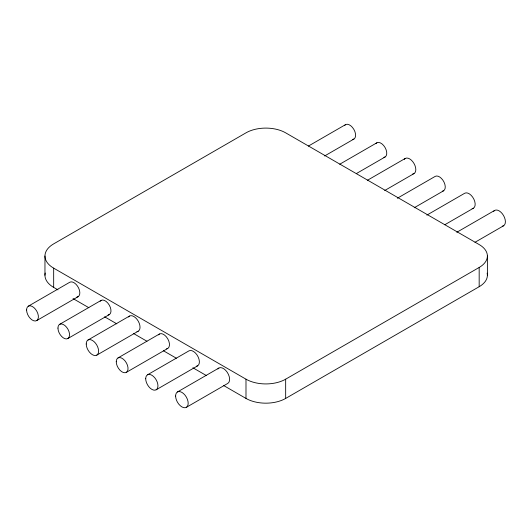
<?xml version="1.0" encoding="UTF-8"?>
<svg xmlns="http://www.w3.org/2000/svg" width="532" height="532" viewBox="0 0 532 532"><rect width="100%" height="100%" fill="white"/><g stroke="black" fill="none" stroke-linecap="round" stroke-linejoin="round"><path stroke-width="0.8" d="M28.329 306.173L69.765 282.253A8.339 4.815 60 0 1 78.616 288.025A8.339 4.815 60 0 1 76.881 297.069M308.394 146.081L345.547 124.628M36.668 320.616L78.104 296.696M324.593 155.982L353.886 139.071M59.651 324.334L101.087 300.414M339.715 164.242L376.869 142.789M67.85 338.545L109.293 314.618M356.493 173.499L385.068 157M88.033 339.988L129.476 316.068M367.386 180.308L405.251 158.443M96.784 355.143L138.22 331.217M384.709 190.509L414.002 173.598M117.978 357.93L159.414 334.01M397.331 198.25L435.196 176.385A8.339 4.815 60 0 1 444.04 182.163A8.339 4.815 60 0 1 442.311 191.207M126.317 372.373L167.753 348.453M414.242 207.746L443.535 190.828M147.504 374.794L188.94 350.874A8.658 5.001 60 0 1 198.123 356.872A8.658 5.001 60 0 1 196.328 366.255M426.857 215.114L464.722 193.249A8.658 5.001 60 0 1 473.906 199.247A8.658 5.001 60 0 1 472.11 208.637M156.155 389.79L197.598 365.863M444.799 224.743L473.38 208.245M177.455 391.958L218.898 368.038M456.808 232.278L494.68 210.413M186.34 407.346L227.782 383.419A8.884 5.127 60 0 0 227.164 372.181A8.884 5.127 60 0 0 217.901 368.962M474.983 242.299L503.558 225.801M53.672 268.148L245.99 379.183A28.056 16.199 0 0 0 285.664 379.183L479.172 267.463A28.056 16.199 0 0 0 479.172 244.56L285.664 132.84A28.056 16.199 0 0 0 245.99 132.84L53.672 243.875A29.732 17.164 0 0 0 53.672 268.148L53.672 287.393L57.975 289.88M223.746 385.587L245.99 398.428A28.056 16.199 0 0 0 285.664 398.428L479.172 286.708A28.056 16.199 0 0 0 487.146 273.142M73.044 298.578L88.831 307.695M104.618 316.813L116.821 323.855M133.326 333.384L146.958 341.251M163.464 350.781L176.385 358.242M192.89 367.772L206.522 375.645M487.392 256.012L487.392 275.257M479.172 267.463L479.172 286.708M285.664 379.183L285.664 398.428M245.99 379.183L245.99 398.428M44.961 256.012L44.961 275.257M53.672 287.393A29.732 17.164 0 0 1 45.213 273.016M100.162 301.265A8.206 4.735 60 0 1 109.293 305.149A8.206 4.735 60 0 1 108.089 314.991M158.476 334.874A8.339 4.815 60 0 1 167.753 338.824A8.339 4.815 60 0 1 166.529 348.832M128.491 316.979A8.745 5.047 60 0 1 138.22 321.115A8.745 5.047 60 0 1 136.937 331.609M344.61 125.499A8.339 4.815 60 0 1 353.886 129.442A8.339 4.815 60 0 1 352.663 139.451M375.944 143.647A8.206 4.735 60 0 1 385.068 147.53A8.206 4.735 60 0 1 383.871 157.372M404.267 159.354A8.745 5.047 60 0 1 414.002 163.497A8.745 5.047 60 0 1 412.719 173.991M493.676 211.344A8.884 5.127 60 0 1 503.558 215.546A8.884 5.127 60 0 1 502.261 226.2M26.6 309.99A8.339 4.815 60 0 0 35.444 320.995A8.339 4.815 60 0 0 35.444 309.198A8.339 4.815 60 0 0 26.6 309.99M57.948 328.091A8.206 4.735 60 0 0 66.653 338.917A8.206 4.735 60 0 0 66.653 327.313A8.206 4.735 60 0 0 57.948 328.091M86.224 343.991A8.745 5.047 60 0 0 95.501 355.536A8.745 5.047 60 0 0 95.501 343.167A8.745 5.047 60 0 0 86.224 343.991M116.249 361.747A8.339 4.815 60 0 0 125.093 372.752A8.339 4.815 60 0 0 125.093 360.962A8.339 4.815 60 0 0 116.249 361.747M145.708 378.757A8.658 5.001 60 0 0 154.892 390.182A8.658 5.001 60 0 0 154.892 377.939A8.658 5.001 60 0 0 145.708 378.757M175.62 396.027A8.884 5.127 60 0 0 185.043 407.745A8.884 5.127 60 0 0 185.043 395.183A8.884 5.127 60 0 0 175.62 396.027"/></g></svg>
